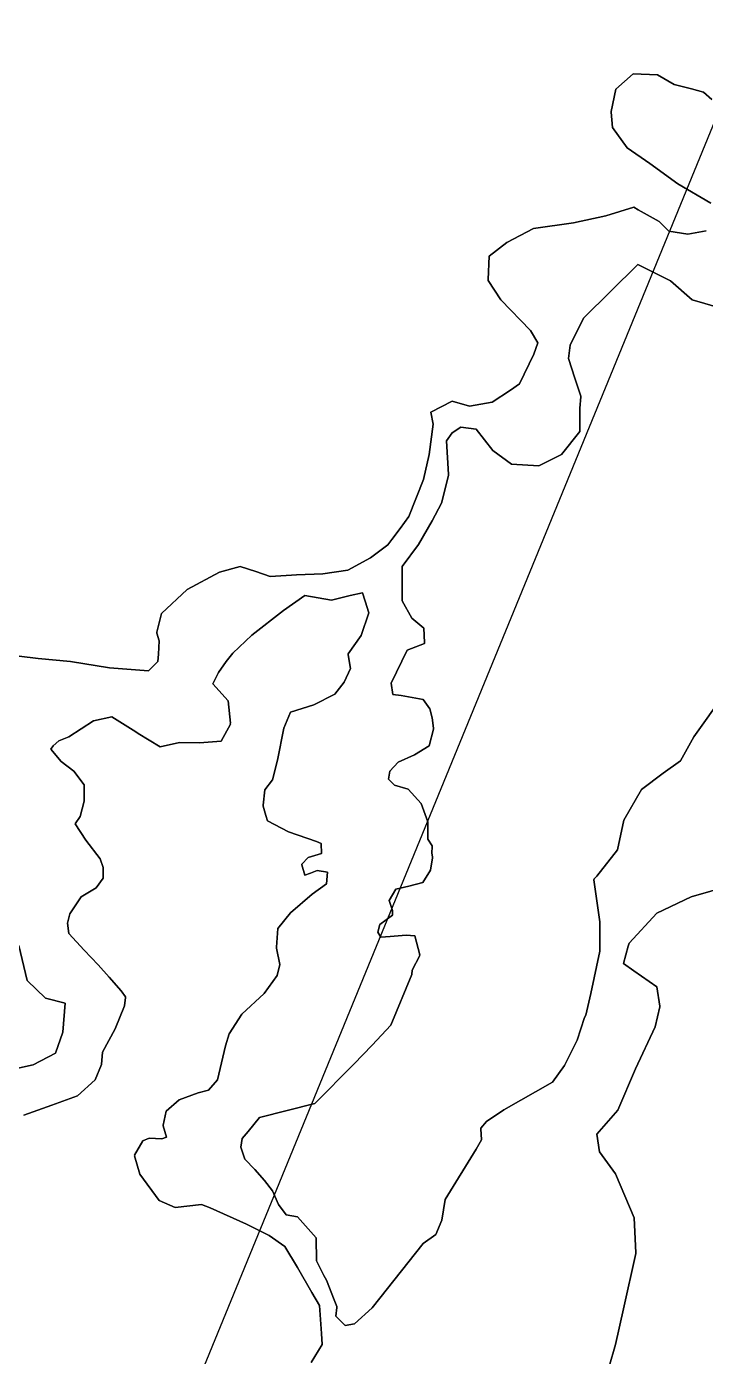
# Model space of a CAD drawing. Header units: inches. Extents: x 288635 to 1232953, y 676945 to 1655780.
# Drawn here: x 526122 to 537801, y 1425671 to 1448559 of the extents above; entities that cross this region are included whole.
import ezdxf

# ---------------------------------------------------------------- set-up
doc = ezdxf.new("R2010")
doc.units = ezdxf.units.IN
doc.header["$MEASUREMENT"] = 0
doc.layers.add('Images', color=7, linetype='Continuous')
picture_1 = doc.add_image_def('image4.jpg', size_in_pixel=(1536, 2752))

msp = doc.modelspace()

# ---------------------------------------------------------------- linework, layer by layer
at = {"color": 1}
for points in [[(537910.1425, 1447303.9719), (537770.4422, 1447430.9721), (537560.8918, 1447488.1223), (537265.6162, 1447561.1474), (536978.3877, 1447727.9515), (536560.7648, 1447745.2978), (536259.1392, 1447481.7722), (536179.764, 1447097.5965), (536180.5783, 1447088.057), (536179.764, 1447084.1156), (536201.9891, 1446823.7651), (536455.9896, 1446474.5144), (536843.6839, 1446200.8118), (537329.1163, 1445852.2131), (537894.2674, 1445518.8374)], [(537894.2674, 1445518.8374), (537329.1163, 1445852.2131), (536843.6839, 1446200.8118), (536455.9896, 1446474.5144), (536201.9891, 1446823.7651), (536179.764, 1447084.1156), (536180.5783, 1447088.057), (536179.764, 1447097.5965), (536259.1392, 1447481.7722), (536560.7648, 1447745.2978), (536978.3877, 1447727.9515), (537265.6162, 1447561.1474), (537560.8918, 1447488.1223), (537770.4422, 1447430.9721), (537910.1425, 1447303.9719)], [(537813.7089, 1445044.3135), (537499.6422, 1444983.9796), (537170.366, 1445037.0174), (537004.4048, 1445201.9466), (536644.0387, 1445403.2824), (536569.5144, 1445450.7927), (536090.8638, 1445303.7179), (535532.0627, 1445183.0676), (534843.0863, 1445081.4674), (534385.8854, 1444843.342), (534081.0848, 1444608.3915), (534065.2098, 1444205.1657), (534065.7105, 1444204.4037), (534065.2098, 1444191.6848), (534284.2852, 1443858.3091), (534792.2862, 1443331.2581), (534919.3747, 1443114.2777), (534846.727, 1442921.0346), (534601.7859, 1442408.1121), (534450.5297, 1442299.1426), (534134.7915, 1442092.3554), (533744.5341, 1442027.1113), (533446.0836, 1442109.6615), (533074.9088, 1441921.6452), (533116.8726, 1441713.7364), (533051.4298, 1441194.0595), (532949.9885, 1440763.7338), (532697.5547, 1440129.3614), (532550.7318, 1439922.0821), (532405.508, 1439729.1729), (532338.0063, 1439639.5066), (532039.5557, 1439414.0811), (531649.03, 1439201.3557), (531220.3457, 1439139.8332), (530766.3782, 1439121.9805), (530682.4289, 1439116.6598), (530315.5273, 1439093.4055), (530064.7018, 1439179.1306), (529798.0013, 1439268.0308), (529442.4005, 1439166.4306), (528883.5994, 1438871.155), (528445.4485, 1438455.2292), (528362.8984, 1438134.5535), (528364.7086, 1438128.1046), (528362.8984, 1438121.0726), (528400.9437, 1437985.5362), (528392.3354, 1437757.4258), (528378.7734, 1437632.9025), (528216.8481, 1437470.9772), (527546.9218, 1437524.9523), (526876.9954, 1437629.7275), (526321.3693, 1437683.7026), (525711.7681, 1437759.9028)], [(525711.7681, 1437759.9028), (526321.3693, 1437683.7026), (526876.9954, 1437629.7275), (527546.9218, 1437524.9523), (528216.8481, 1437470.9772), (528378.7734, 1437632.9025), (528392.3354, 1437757.4258), (528400.9437, 1437985.5362), (528362.8984, 1438121.0726), (528364.7086, 1438128.1046), (528362.8984, 1438134.5535), (528445.4485, 1438455.2292), (528883.5994, 1438871.155), (529442.4005, 1439166.4306), (529798.0013, 1439268.0308), (530064.7018, 1439179.1306), (530315.5273, 1439093.4055), (530682.4289, 1439116.6598), (530766.3782, 1439121.9805), (531220.3457, 1439139.8332), (531649.03, 1439201.3557), (532039.5557, 1439414.0811), (532338.0063, 1439639.5066), (532405.508, 1439729.1729), (532550.7318, 1439922.0821), (532697.5547, 1440129.3614), (532949.9885, 1440763.7338), (533051.4298, 1441194.0595), (533116.8726, 1441713.7364), (533074.9088, 1441921.6452), (533446.0836, 1442109.6615), (533744.5341, 1442027.1113), (534134.7915, 1442092.3554), (534450.5297, 1442299.1426), (534601.7859, 1442408.1121), (534846.727, 1442921.0346), (534919.3747, 1443114.2777), (534792.2862, 1443331.2581), (534284.2852, 1443858.3091), (534065.2098, 1444191.6848), (534065.7105, 1444204.4037), (534065.2098, 1444205.1657), (534081.0848, 1444608.3915), (534385.8854, 1444843.342), (534843.0863, 1445081.4674), (535532.0627, 1445183.0676), (536090.8638, 1445303.7179), (536569.5144, 1445450.7927), (536644.0387, 1445403.2824), (537004.4048, 1445201.9466), (537170.366, 1445037.0174), (537499.6422, 1444983.9796), (537813.7089, 1445044.3135)], [(538129.4172, 1437076.0629), (537602.3662, 1436333.1114), (537373.7657, 1435920.3606), (537073.8696, 1435711.3947), (536702.8021, 1435427.6372), (536399.1807, 1434898.0085), (536287.9136, 1434390.0075), (535935.2922, 1433933.8123), (535883.2422, 1433885.7661), (535884.8972, 1433873.8129), (535883.2422, 1433872.2852), (535983.1129, 1433150.9742), (535983.1129, 1432643.754), (535831.4501, 1431918.1517), (535743.9821, 1431543.4919), (535723.9122, 1431503.3519), (535592.5872, 1431113.4009), (535376.6867, 1430678.4251), (535168.8658, 1430393.2591), (534335.4266, 1429917.0081), (534033.659, 1429716.3982), (533938.4089, 1429598.9229), (533939.2763, 1429586.5118), (533938.4089, 1429585.442), (533951.5625, 1429397.2333), (533854.9039, 1429239.5271), (533321.413, 1428369.0946), (533265.3075, 1428017.7698), (533160.5323, 1427766.9443), (532946.3613, 1427615.1285), (532067.8276, 1426508.8268), (531766.7045, 1426230.2412), (531601.6042, 1426201.6661), (531444.1843, 1426365.3829), (531460.5309, 1426514.0267), (531459.3681, 1426516.9338), (531460.5309, 1426527.5076), (531414.4159, 1426642.7951), (531279.483, 1426980.1272), (531237.8989, 1427062.3063), (531109.4782, 1427316.0934), (531103.1282, 1427709.7941), (530785.6275, 1428074.9199), (530585.6021, 1428109.8449), (530455.4269, 1428284.4703), (530350.6517, 1428519.4208), (530217.3014, 1428697.2211), (530049.168, 1428885.1311), (529878.7761, 1429063.355), (529809.1668, 1429274.0622), (529832.6177, 1429422.7777), (529931.756, 1429543.9468), (530128.5432, 1429784.4645), (531081.0451, 1430022.59), (531751.2894, 1430701.6372), (532067.8103, 1431028.86), (532390.7352, 1431371.9677), (532747.9234, 1432245.0944), (532754.7878, 1432320.6022), (532887.4818, 1432571.0063), (532885.132, 1432580.053), (532887.4818, 1432584.4872), (532802.8149, 1432910.4545), (532652.2928, 1432923.1492), (532379.4807, 1432898.4601), (532216.4971, 1432887.8767), (532165.8779, 1432972.917), (532197.447, 1433105.1129), (532308.205, 1433184.7149), (532417.5808, 1433265.9799), (532417.5124, 1433279.41), (532417.5808, 1433279.4608), (532417.2469, 1433345.0112), (532359.0894, 1433518.4849), (532474.7309, 1433712.5975), (532699.098, 1433765.5143), (532938.2819, 1433829.0144), (533073.7488, 1434038.5648), (533105.4989, 1434252.3486), (533104.4402, 1434258.7008), (533105.4989, 1434265.8295), (533093.3605, 1434338.6594), (533099.1488, 1434442.849), (533098.4615, 1434443.9587), (533099.1488, 1434456.3299), (533025.7365, 1434574.8634), (533025.7365, 1434859.8331), (533025.7365, 1434873.314), (532912.8818, 1435188.698), (532686.398, 1435436.3485), (532453.5642, 1435501.9653), (532349.6621, 1435603.7895), (532373.1307, 1435744.6016), (532512.831, 1435897.0019), (532796.4649, 1436026.1188), (533050.4654, 1436178.5191), (533124.5489, 1436468.503), (533123.3255, 1436477.1951), (533124.5489, 1436481.9839), (533098.9278, 1436664.0177), (533058.9321, 1436816.4179), (532944.6319, 1436975.1682), (532565.7478, 1437045.0184), (532423.9308, 1437066.1851), (532396.5894, 1437260.5913), (532669.2468, 1437824.7871), (532970.9994, 1437942.1353), (532970.1234, 1437955.2755), (532970.9994, 1437955.6162), (532954.2353, 1438207.0767), (532753.0669, 1438374.717), (532585.4266, 1438676.4696), (532585.4266, 1439266.4939), (532862.9475, 1439647.9392), (533102.3238, 1440054.1435), (533261.0742, 1440355.7691), (533381.7244, 1440835.1951), (533381.0816, 1440846.1219), (533381.7244, 1440848.676), (533347.5312, 1441429.9601), (533445.2245, 1441568.6215), (533591.2748, 1441663.8717), (533854.8004, 1441632.3182), (534143.7259, 1441260.6459), (534465.3464, 1441030.3728), (534933.9737, 1441000.9529), (535323.5775, 1441195.7548), (535641.0781, 1441592.6306), (535641.0781, 1441606.1115), (535641.0781, 1441989.5064), (535657.3396, 1442184.6448), (535656.4461, 1442187.4039), (535657.3396, 1442198.1257), (535556.6038, 1442509.2043), (535443.6894, 1442847.9473), (535477.2286, 1443073.5746), (535705.8291, 1443540.3005), (536640.3794, 1444466.4242), (537202.1438, 1444185.542), (537572.7328, 1443855.6844), (537788.8856, 1443793.1609), (538084.9671, 1443707.5175)], [(538084.9671, 1443707.5175), (537788.8856, 1443793.1609), (537572.7328, 1443855.6844), (537202.1438, 1444185.542), (536640.3794, 1444466.4242), (535705.8291, 1443540.3005), (535477.2286, 1443073.5746), (535443.6894, 1442847.9473), (535556.6038, 1442509.2043), (535657.3396, 1442198.1257), (535656.4461, 1442187.4039), (535657.3396, 1442184.6448), (535641.0781, 1441989.5064), (535641.0781, 1441606.1115), (535641.0781, 1441592.6306), (535323.5775, 1441195.7548), (534933.9737, 1441000.9529), (534465.3464, 1441030.3728), (534143.7259, 1441260.6459), (533854.8004, 1441632.3182), (533591.2748, 1441663.8717), (533445.2245, 1441568.6215), (533347.5312, 1441429.9601), (533381.7244, 1440848.676), (533381.0816, 1440846.1219), (533381.7244, 1440835.1951), (533261.0742, 1440355.7691), (533102.3238, 1440054.1435), (532862.9475, 1439647.9392), (532585.4266, 1439266.4939), (532585.4266, 1438676.4696), (532753.0669, 1438374.717), (532954.2353, 1438207.0767), (532970.9994, 1437955.6162), (532970.1234, 1437955.2755), (532970.9994, 1437942.1353), (532669.2468, 1437824.7871), (532396.5894, 1437260.5913), (532423.9308, 1437066.1851), (532565.7478, 1437045.0184), (532944.6319, 1436975.1682), (533058.9321, 1436816.4179), (533098.9278, 1436664.0177), (533124.5489, 1436481.9839), (533123.3255, 1436477.1951), (533124.5489, 1436468.503), (533050.4654, 1436178.5191), (532796.4649, 1436026.1188), (532512.831, 1435897.0019), (532373.1307, 1435744.6016), (532349.6621, 1435603.7895), (532453.5642, 1435501.9653), (532686.398, 1435436.3485), (532912.8818, 1435188.698), (533025.7365, 1434873.314), (533025.7365, 1434859.8331), (533025.7365, 1434574.8634), (533099.1488, 1434456.3299), (533098.4615, 1434443.9587), (533099.1488, 1434442.849), (533093.3605, 1434338.6594), (533105.4989, 1434265.8295), (533104.4402, 1434258.7008), (533105.4989, 1434252.3486), (533073.7488, 1434038.5648), (532938.2819, 1433829.0144), (532699.098, 1433765.5143), (532474.7309, 1433712.5975), (532359.0894, 1433518.4849), (532417.2469, 1433345.0112), (532417.5808, 1433279.4608), (532417.5124, 1433279.41), (532417.5808, 1433265.9799), (532308.205, 1433184.7149), (532197.447, 1433105.1129), (532165.8779, 1432972.917), (532216.4971, 1432887.8767), (532379.4807, 1432898.4601), (532652.2928, 1432923.1492), (532802.8149, 1432910.4545), (532887.4818, 1432584.4872), (532885.132, 1432580.053), (532887.4818, 1432571.0063), (532754.7878, 1432320.6022), (532747.9234, 1432245.0944), (532390.7352, 1431371.9677), (532067.8103, 1431028.86), (531751.2894, 1430701.6372), (531081.0451, 1430022.59), (530128.5432, 1429784.4645), (529931.756, 1429543.9468), (529832.6177, 1429422.7777), (529809.1668, 1429274.0622), (529878.7761, 1429063.355), (530049.168, 1428885.1311), (530217.3014, 1428697.2211), (530350.6517, 1428519.4208), (530455.4269, 1428284.4703), (530585.6021, 1428109.8449), (530785.6275, 1428074.9199), (531103.1282, 1427709.7941), (531109.4782, 1427316.0934), (531237.8989, 1427062.3063), (531279.483, 1426980.1272), (531414.4159, 1426642.7951), (531460.5309, 1426527.5076), (531459.3681, 1426516.9338), (531460.5309, 1426514.0267), (531444.1843, 1426365.3829), (531601.6042, 1426201.6661), (531766.7045, 1426230.2412), (532067.8276, 1426508.8268), (532946.3613, 1427615.1285), (533160.5323, 1427766.9443), (533265.3075, 1428017.7698), (533321.413, 1428369.0946), (533854.9039, 1429239.5271), (533951.5625, 1429397.2333), (533938.4089, 1429585.442), (533939.2763, 1429586.5118), (533938.4089, 1429598.9229), (534033.659, 1429716.3982), (534335.4266, 1429917.0081), (535168.8658, 1430393.2591), (535376.6867, 1430678.4251), (535592.5872, 1431113.4009), (535723.9122, 1431503.3519), (535743.9821, 1431543.4919), (535831.4501, 1431918.1517), (535983.1129, 1432643.754), (535983.1129, 1433150.9742), (535883.2422, 1433872.2852), (535884.8972, 1433873.8129), (535883.2422, 1433885.7661), (535935.2922, 1433933.8123), (536287.9136, 1434390.0075), (536399.1807, 1434898.0085), (536702.8021, 1435427.6372), (537073.8696, 1435711.3947), (537373.7657, 1435920.3606), (537602.3662, 1436333.1114), (538129.4172, 1437076.0629)], [(526072.8666, 1429823.2451), (526555.4675, 1429994.6954), (526999.9684, 1430156.6207), (527301.594, 1430429.6713), (527412.7192, 1430696.3718), (527428.5943, 1430909.0972), (527644.4947, 1431305.973), (527806.42, 1431702.8488), (527822.2951, 1431848.8991), (527821.017, 1431850.6217), (527822.2951, 1431862.38), (527749.2699, 1431960.8052), (527542.8945, 1432195.7557), (527352.3941, 1432408.4811), (527114.2686, 1432662.4816), (526850.7431, 1432951.4072), (526823.4588, 1433127.2396), (526863.4431, 1433287.177), (527063.4685, 1433582.4526), (527317.469, 1433738.0279), (527438.1193, 1433903.1282), (527441.2943, 1434071.4036), (527441.0526, 1434072.072), (527441.2943, 1434084.8845), (527387.3192, 1434234.1098), (527142.8437, 1434554.7854), (526959.8699, 1434836.9992), (527041.2435, 1434963.5803), (527111.0936, 1435230.2809), (527111.0936, 1435243.7618), (527111.0936, 1435496.9814), (527111.0936, 1435510.4623), (526936.4683, 1435745.4128), (526714.2178, 1435910.5131), (526538.2484, 1436120.4415), (526577.6926, 1436179.6078), (526676.1178, 1436265.3329), (526849.4731, 1436336.4531), (527271.114, 1436610.7736), (527587.9422, 1436679.7482), (527999.5275, 1436418.001), (528043.2272, 1436389.7783), (528419.1963, 1436163.7327), (528754.4769, 1436234.8529), (529094.8376, 1436229.7729), (529470.7584, 1436260.2529), (529628.2387, 1436554.8935), (529627.0531, 1436566.1563), (529628.2387, 1436568.3744), (529587.5986, 1436954.4552), (529327.7653, 1437244.2693), (529425.7999, 1437440.3386), (529556.9372, 1437633.8142), (529667.7681, 1437775.997), (529999.0794, 1438083.9766), (530542.6405, 1438510.6974), (530908.4012, 1438764.6979), (531370.6822, 1438688.4978), (531690.4511, 1438764.6333), (531904.0832, 1438815.498), (531904.0832, 1438815.498), (531946.917, 1438672.7186), (532008.6348, 1438466.9925), (531878.6832, 1438077.1374), (531655.1627, 1437762.1768), (531656.952, 1437751.2172), (531655.1627, 1437748.6959), (531694.171, 1437509.7702), (531584.0426, 1437274.4958), (531426.5623, 1437071.2954), (531065.8815, 1436888.4151), (530664.5607, 1436761.4148), (530547.7205, 1436482.0142), (530441.0403, 1435933.3732), (530354.6801, 1435593.0125), (530222.5999, 1435425.3721), (530192.1198, 1435156.1316), (530193.2278, 1435152.4382), (530192.1198, 1435142.6507), (530240.5739, 1434981.1369), (530268.32, 1434888.6502), (530629.0007, 1434700.6898), (531108.7333, 1434533.2119), (531187.8018, 1434497.4894), (531197.2252, 1434327.868), (530967.3914, 1434258.6373), (530857.1556, 1434145.5826), (530860.2925, 1434135.3189), (530857.1556, 1434132.1017), (530911.9996, 1433952.6583), (531004.3291, 1433987.2819), (531123.6667, 1434032.0335), (531297.2923, 1434005.7266), (531282.417, 1433807.3889), (531033.7081, 1433627.4719), (530663.2907, 1433304.6796), (530446.332, 1433034.804), (530419.8736, 1432712.0117), (530420.6768, 1432708.3302), (530419.8736, 1432698.5308), (530481.8232, 1432414.5951), (530435.7486, 1432225.1774), (530208.2065, 1431918.2601), (529827.2057, 1431563.7177), (529610.247, 1431225.0504), (529546.7468, 1431013.3833), (529403.8716, 1430431.2988), (529250.4129, 1430251.3818), (529075.7876, 1430209.0484), (528747.7036, 1430087.3398), (528525.4531, 1429891.5477), (528472.5364, 1429653.4223), (528474.212, 1429647.4816), (528472.5364, 1429639.9414), (528527.328, 1429445.6801), (528451.3696, 1429415.2968), (528229.1192, 1429425.8801), (528123.2857, 1429383.5467), (527980.4104, 1429134.8379), (527982.9972, 1429125.86), (527980.4104, 1429121.357), (528070.3689, 1428809.148), (528401.3398, 1428353.8621), (528678.9118, 1428232.3552), (529133.996, 1428285.272), (529279.2415, 1428229.2487), (529904.0022, 1427944.3292), (530293.273, 1427751.3762), (530562.7489, 1427560.3122), (530781.4099, 1427202.1606), (531031.6403, 1426771.9395), (531160.7084, 1426544.3102), (531194.1344, 1426065.2043), (531207.4895, 1425873.7814), (531017.8331, 1425562.9557)], [(531017.8331, 1425562.9557), (531207.4895, 1425873.7814), (531194.1344, 1426065.2043), (531160.7084, 1426544.3102), (531031.6403, 1426771.9395), (530781.4099, 1427202.1606), (530562.7489, 1427560.3122), (530293.273, 1427751.3762), (529904.0022, 1427944.3292), (529279.2415, 1428229.2487), (529133.996, 1428285.272), (528678.9118, 1428232.3552), (528401.3398, 1428353.8621), (528070.3689, 1428809.148), (527980.4104, 1429121.357), (527982.9972, 1429125.86), (527980.4104, 1429134.8379), (528123.2857, 1429383.5467), (528229.1192, 1429425.8801), (528451.3696, 1429415.2968), (528527.328, 1429445.6801), (528472.5364, 1429639.9414), (528474.212, 1429647.4816), (528472.5364, 1429653.4223), (528525.4531, 1429891.5477), (528747.7036, 1430087.3398), (529075.7876, 1430209.0484), (529250.4129, 1430251.3818), (529403.8716, 1430431.2988), (529546.7468, 1431013.3833), (529610.247, 1431225.0504), (529827.2057, 1431563.7177), (530208.2065, 1431918.2601), (530435.7486, 1432225.1774), (530481.8232, 1432414.5951), (530419.8736, 1432698.5308), (530420.6768, 1432708.3302), (530419.8736, 1432712.0117), (530446.332, 1433034.804), (530663.2907, 1433304.6796), (531033.7081, 1433627.4719), (531282.417, 1433807.3889), (531297.2923, 1434005.7266), (531123.6667, 1434032.0335), (531004.3291, 1433987.2819), (530911.9996, 1433952.6583), (530857.1556, 1434132.1017), (530860.2925, 1434135.3189), (530857.1556, 1434145.5826), (530967.3914, 1434258.6373), (531197.2252, 1434327.868), (531187.8018, 1434497.4894), (531108.7333, 1434533.2119), (530629.0007, 1434700.6898), (530268.32, 1434888.6502), (530240.5739, 1434981.1369), (530192.1198, 1435142.6507), (530193.2278, 1435152.4382), (530192.1198, 1435156.1316), (530222.5999, 1435425.3721), (530354.6801, 1435593.0125), (530441.0403, 1435933.3732), (530547.7205, 1436482.0142), (530664.5607, 1436761.4148), (531065.8815, 1436888.4151), (531426.5623, 1437071.2954), (531584.0426, 1437274.4958), (531694.171, 1437509.7702), (531655.1627, 1437748.6959), (531656.952, 1437751.2172), (531655.1627, 1437762.1768), (531878.6832, 1438077.1374), (532008.6348, 1438466.9925), (531946.917, 1438672.7186), (531904.0832, 1438815.498), (531690.4511, 1438764.6333), (531370.6822, 1438688.4978), (530908.4012, 1438764.6979), (530542.6405, 1438510.6974), (529999.0794, 1438083.9766), (529667.7681, 1437775.997), (529556.9372, 1437633.8142), (529425.7999, 1437440.3386), (529327.7653, 1437244.2693), (529587.5986, 1436954.4552), (529628.2387, 1436568.3744), (529627.0531, 1436566.1563), (529628.2387, 1436554.8935), (529470.7584, 1436260.2529), (529094.8376, 1436229.7729), (528754.4769, 1436234.8529), (528419.1963, 1436163.7327), (528043.2272, 1436389.7783), (527999.5275, 1436418.001), (527587.9422, 1436679.7482), (527271.114, 1436610.7736), (526849.4731, 1436336.4531), (526676.1178, 1436265.3329), (526577.6926, 1436179.6078), (526538.2484, 1436120.4415), (526714.2178, 1435910.5131), (526936.4683, 1435745.4128), (527111.0936, 1435510.4623), (527111.0936, 1435496.9814), (527111.0936, 1435243.7618), (527111.0936, 1435230.2809), (527041.2435, 1434963.5803), (526959.8699, 1434836.9992), (527142.8437, 1434554.7854), (527387.3192, 1434234.1098), (527441.2943, 1434084.8845), (527441.0526, 1434072.072), (527441.2943, 1434071.4036), (527438.1193, 1433903.1282), (527317.469, 1433738.0279), (527063.4685, 1433582.4526), (526863.4431, 1433287.177), (526823.4588, 1433127.2396), (526850.7431, 1432951.4072), (527114.2686, 1432662.4816), (527352.3941, 1432408.4811), (527542.8945, 1432195.7557), (527749.2699, 1431960.8052), (527822.2951, 1431862.38), (527821.017, 1431850.6217), (527822.2951, 1431848.8991), (527806.42, 1431702.8488), (527644.4947, 1431305.973), (527428.5943, 1430909.0972), (527412.7192, 1430696.3718), (527301.594, 1430429.6713), (526999.9684, 1430156.6207), (526555.4675, 1429994.6954), (526072.8666, 1429823.2451)], [(536145.6819, 1425495.254), (536256.8071, 1425876.2547), (536391.7449, 1426487.4434), (536606.0578, 1427439.9453), (536605.4828, 1427450.8706), (536606.0578, 1427453.4262), (536574.3078, 1428056.6775), (536256.8071, 1428810.7415), (535978.9941, 1429191.7422), (535933.098, 1429497.7165), (536296.4947, 1429908.5128), (536598.1203, 1430622.8892), (536939.4335, 1431345.2032), (537018.8087, 1431686.5163), (537017.4999, 1431694.3692), (537018.8087, 1431699.9972), (536963.246, 1432033.3729), (536572.83, 1432307.292), (536393.7169, 1432432.9593), (536473.8541, 1432732.7359), (536486.9951, 1432781.8935), (536963.246, 1433297.8321), (537558.5597, 1433583.5826), (538234.9518, 1433775.5491)], [(538234.9518, 1433775.5491), (537558.5597, 1433583.5826), (536963.246, 1433297.8321), (536486.9951, 1432781.8935), (536473.8541, 1432732.7359), (536393.7169, 1432432.9593), (536572.83, 1432307.292), (536963.246, 1432033.3729), (537018.8087, 1431699.9972), (537017.4999, 1431694.3692), (537018.8087, 1431686.5163), (536939.4335, 1431345.2032), (536598.1203, 1430622.8892), (536296.4947, 1429908.5128), (535933.098, 1429497.7165), (535978.9941, 1429191.7422), (536256.8071, 1428810.7415), (536574.3078, 1428056.6775), (536606.0578, 1427453.4262), (536605.4828, 1427450.8706), (536606.0578, 1427439.9453), (536391.7449, 1426487.4434), (536256.8071, 1425876.2547), (536145.6819, 1425495.254)], [(525991.1686, 1432742.6119), (526129.2498, 1432141.4529), (526448.3696, 1431837.7351), (526783.8544, 1431749.1164), (526743.6451, 1431251.1398), (526619.8199, 1430892.3641), (526235.6441, 1430689.1637), (525654.618, 1430565.3384)], [(525654.618, 1430565.3384), (526235.6441, 1430689.1637), (526619.8199, 1430892.3641), (526743.6451, 1431251.1398), (526783.8544, 1431749.1164), (526448.3696, 1431837.7351), (526129.2498, 1432141.4529), (525991.1686, 1432742.6119)]]:
    msp.add_lwpolyline(points, dxfattribs=at)

# ---------------------------------------------------------------- pictures from other files: only their frames are drawn
at = {"layer": 'Images'}
image = msp.add_image(picture_1, insert=(512172.3558, 1384013.6564), size_in_units=(38934.3108, 69757.3068), rotation=-22.287740708, dxfattribs=at)
image.dxf.flags = 7

doc.saveas('drawing.dxf')
